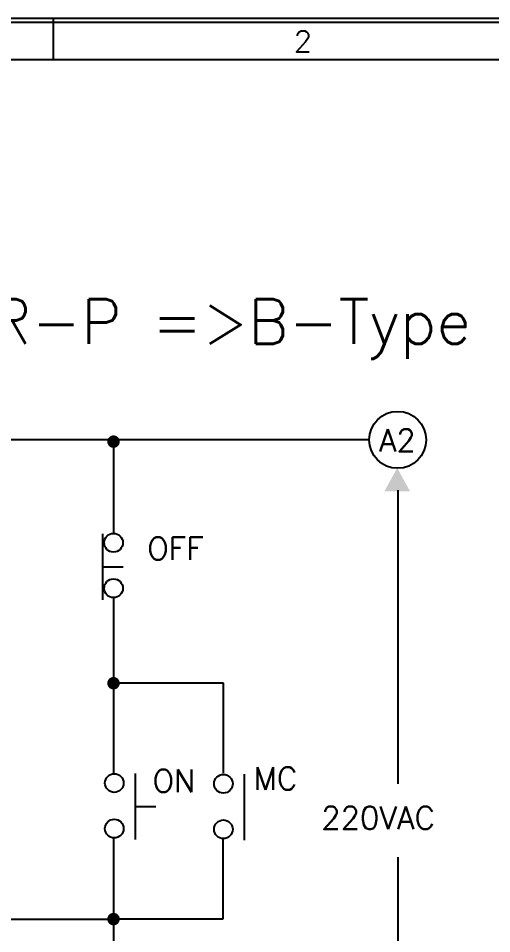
# Model space of a CAD drawing. Header units: millimetres. Extents: x 2473 to 2777, y 1336 to 1553.
# Drawn here: x 2510.8 to 2541.2, y 1493.6 to 1552.4 of the extents above; entities that cross this region are included whole.
import ezdxf
from ezdxf.enums import TextEntityAlignment as Align

# ---------------------------------------------------------------- set-up
doc = ezdxf.new("R2010")
doc.units = ezdxf.units.MM
for name, color, linetype in [('20', 2, 'Continuous'), ('30', 3, 'Continuous'), ('70', 7, 'Continuous'), ('TEXT', 6, 'Continuous')]:
    doc.layers.add(name, color=color, linetype=linetype)
doc.styles.add('GHS', font='romans.shx', dxfattribs={"height": 2.7, "bigfont": 'ghs.shx'})
doc.styles.add('SIMPLEX', font='SIMPLEX')

msp = doc.modelspace()

# ---------------------------------------------------------------- linework, layer by layer
msp.add_line((2533.364, 1525.327), (2494.428, 1525.327))
at = {"color": 0, "ltscale": 2}
for p, q in [((2516.951, 1525.211), (2516.951, 1519.318)), ((2535.199, 1522.095), (2535.199, 1503.229)), ((2516.238, 1519.286), (2516.238, 1515.047)), ((2535.199, 1518.219), (2535.199, 1518.14)), ((2516.238, 1517.167), (2517.561, 1517.167)), ((2516.951, 1515.195), (2516.951, 1503.884)), ((2524.019, 1509.695), (2516.951, 1509.695)), ((2524.019, 1503.923), (2524.019, 1509.695)), ((2518.345, 1503.894), (2518.345, 1499.655)), ((2525.347, 1503.848), (2525.347, 1499.609)), ((2518.345, 1501.775), (2519.668, 1501.775)), ((2516.951, 1499.765), (2516.951, 1494.55)), ((2523.96, 1499.717), (2523.96, 1494.55)), ((2535.199, 1498.526), (2535.199, 1475.389)), ((2523.96, 1494.55), (2516.951, 1494.55)), ((2516.951, 1494.55), (2516.951, 1490.235))]:
    msp.add_line(p, q, dxfattribs=at)
at = {"color": 0}
msp.add_line((2497.975, 1494.55), (2516.751, 1494.55), dxfattribs=at)
at = {"color": 0, "ltscale": 2, "const_width": 0.4}
for points in [[(2517.151, 1525.211, -1), (2516.751, 1525.211, -1)], [(2517.151, 1509.695, -1), (2516.751, 1509.695, -1)], [(2517.151, 1494.55, -1), (2516.751, 1494.55, -1)]]:
    msp.add_lwpolyline(points, format="xyb", close=True, dxfattribs=at)
at = {"color": 0, "ltscale": 2}
for centre, radius in [((2535.191, 1525.327), 1.826), ((2516.951, 1518.718), 0.6), ((2516.951, 1515.795), 0.6), ((2517.001, 1503.286), 0.6), ((2524.003, 1503.24), 0.6), ((2517.001, 1500.363), 0.6), ((2524.003, 1500.317), 0.6)]:
    msp.add_circle(centre, radius, dxfattribs=at)
msp.add_solid([(2534.333, 1522.014), (2535.988, 1522.014), (2535.161, 1523.519)], dxfattribs=at)
at = {"layer": '20', "color": 7}
msp.add_line((2475.747, 1549.755), (2774.467, 1549.755), dxfattribs=at)
at = {"layer": '30', "color": 7}
msp.add_line((2513.107, 1549.755), (2513.107, 1552.395), dxfattribs=at)
at = {"layer": '70', "color": 7}
for points in [[(2777.107, 1336.395), (2473.107, 1336.395), (2473.107, 1552.395), (2777.107, 1552.395)], [(2776.867, 1336.635), (2473.347, 1336.635), (2473.347, 1552.155), (2776.867, 1552.155)]]:
    msp.add_lwpolyline(points, close=True, dxfattribs=at)

# ---------------------------------------------------------------- texts
at = {"layer": '30', "color": 7, "style": 'SIMPLEX'}
msp.add_text('2', height=1.36, dxfattribs=at).set_placement((2529.107, 1550.918), align=Align.MIDDLE)
at = {"layer": 'TEXT', "color": 0, "ltscale": 2, "style": 'GHS'}
for s, height, p in [('DSP-SDTR-P =>B-Type', 2.87547, (2491.221, 1531.483)), ('A2', 1.44, (2534.003, 1524.576)), ('OFF', 1.458, (2519.118, 1517.619)), ('MC', 1.458, (2525.947, 1502.855)), ('ON', 1.458, (2519.464, 1502.693)), ('220VAC', 1.458, (2530.278, 1500.318))]:
    msp.add_text(s, height=height, dxfattribs=at).set_placement(p)

doc.saveas('drawing.dxf')
